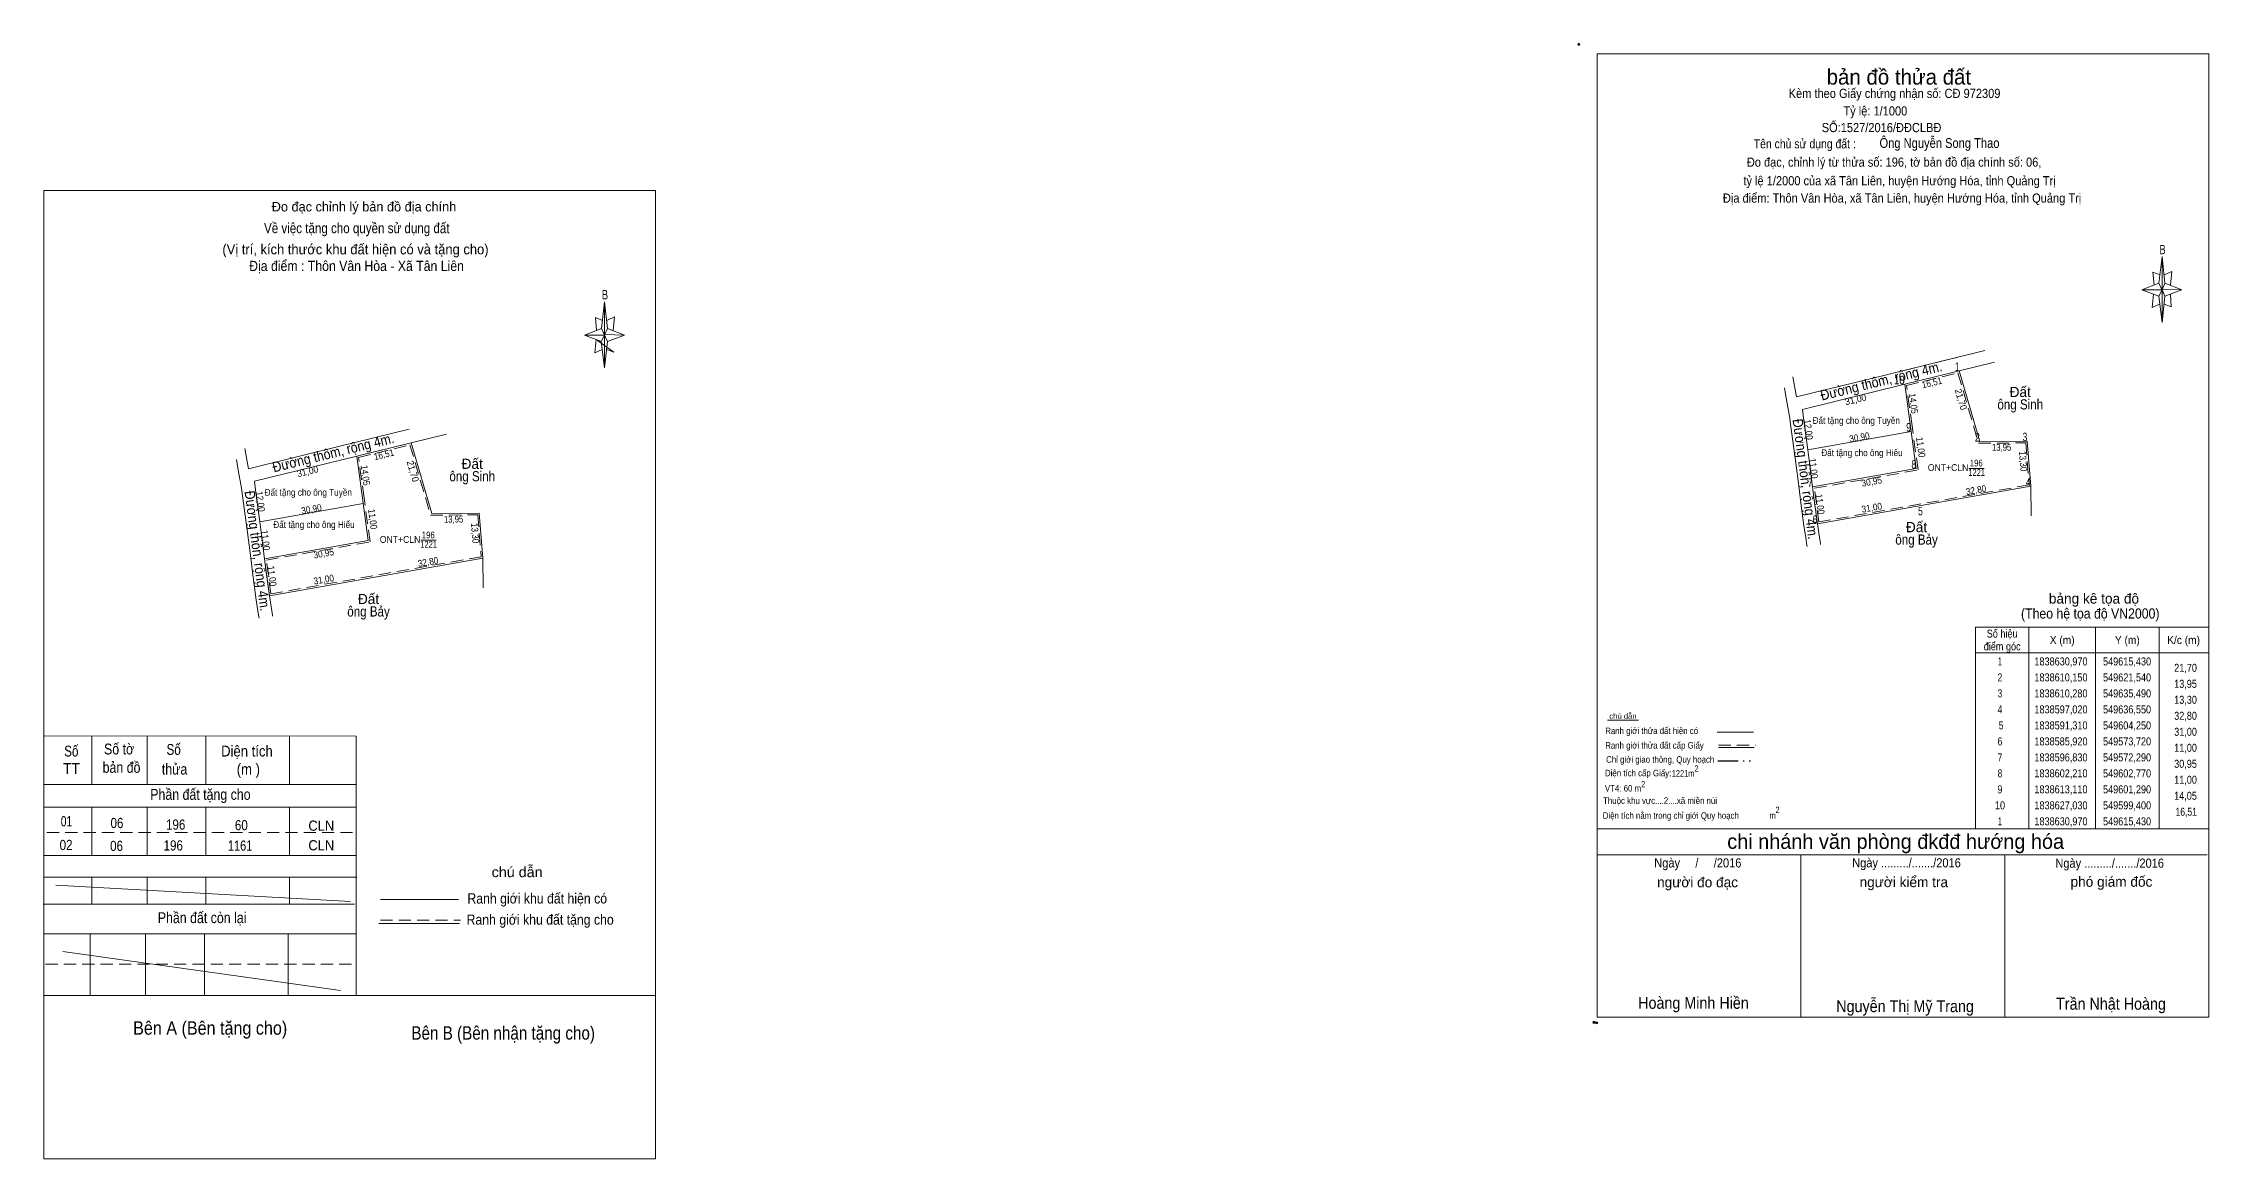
# Model space of a CAD drawing. Header units: metres. Extents: x 549052 to 550581, y 1838399 to 1838733.
# Drawn here: x 549052 to 549689, y 1838399 to 1838727 of the extents above; entities that cross this region are included whole.
import ezdxf
from ezdxf.enums import TextEntityAlignment as Align

# ---------------------------------------------------------------- set-up
doc = ezdxf.new("R2010")
doc.units = ezdxf.units.M
doc.header["$LTSCALE"] = 1.2
doc.header["$PDMODE"] = 32
doc.header["$PDSIZE"] = 0.6
for name, pattern in [('DASH_DOUBLE_DOT', [9.2, 5, -1.2, 0.3, -1.2, 0.3, -1.2]), ('DOTTED', [1.5, 0.3, -1.2]), ('MEDIUM_DASHED', [4.5, 3, -1.5])]:
    doc.linetypes.add(name, pattern=pattern)
for name, color, linetype, lineweight in [('1', 7, 'DOTTED', 13), ('10', 7, 'Continuous', 13), ('12', 7, 'Continuous', 13), ('15', 7, 'Continuous', 13), ('17', 7, 'Continuous', 13), ('23', 7, 'Continuous', 13), ('28', 7, 'Continuous', 13), ('63', 7, 'Continuous', 13)]:
    doc.layers.add(name, color=color, linetype=linetype, lineweight=lineweight)
doc.layers.add('20', color=7, linetype='Continuous')

msp = doc.modelspace()

# ---------------------------------------------------------------- linework, layer by layer
at = {"layer": '1', "linetype": 'Continuous'}
msp.add_line((549601.29, 1838613.11), (549602.77, 1838602.21), dxfattribs=at)
at = {"layer": '1', "linetype": 'MEDIUM_DASHED'}
for points in [[(549615.08, 1838630.37), (549621.17, 1838609.65), (549635.03, 1838609.78), (549636.02, 1838597.43), (549604.16, 1838591.8), (549574.15, 1838586.5), (549572.85, 1838596.42), (549603.33, 1838601.8), (549601.58, 1838614.75), (549599.96, 1838626.65)], [(549159.48, 1838609.21), (549165.57, 1838588.49), (549179.43, 1838588.62), (549180.42, 1838576.27), (549148.56, 1838570.64), (549118.55, 1838565.34), (549117.25, 1838575.26), (549147.73, 1838580.64), (549145.98, 1838593.59), (549144.36, 1838605.49)]]:
    msp.add_lwpolyline(points, close=True, dxfattribs=at)
at = {"layer": '1', "linetype": 'Continuous'}
msp.add_lwpolyline([(549159.83, 1838609.81), (549165.94, 1838588.99), (549179.89, 1838589.12), (549180.95, 1838575.86), (549148.65, 1838570.15), (549118.12, 1838564.76), (549116.69, 1838575.67), (549147.17, 1838581.05), (549145.48, 1838593.52), (549143.8, 1838605.87)], close=True, dxfattribs=at)
at = {"layer": '10'}
for p, q in [((549615.43, 1838630.97), (549621.54, 1838610.15)), ((549159.83, 1838609.81), (549165.94, 1838588.99)), ((549635.49, 1838610.28), (549636.55, 1838597.02)), ((549636.6, 1838588.31), (549636.55, 1838597.02)), ((549179.89, 1838589.12), (549180.95, 1838575.86)), ((549181, 1838567.15), (549180.95, 1838575.86))]:
    msp.add_line(p, q, dxfattribs=at)
at = {"layer": '12'}
msp.add_line((549051.73, 1838399.02), (549231.73, 1838399.02), dxfattribs=at)
at = {"layer": '15'}
for p, q in [((549593.62, 1838629.73), (549623.03, 1838636.96)), ((549567.6, 1838623.33), (549593.62, 1838629.73)), ((549593.62, 1838629.73), (549611.83, 1838634.21)), ((549608.29, 1838629.22), (549615.43, 1838630.97)), ((549611.83, 1838634.21), (549614.8, 1838634.94)), ((549615.43, 1838630.97), (549625.85, 1838633.53)), ((549563.98, 1838626), (549564.44, 1838623.51)), ((549569.3, 1838619.63), (549599.4, 1838627.03)), ((549599.4, 1838627.03), (549608.29, 1838629.22)), ((549599.4, 1838627.03), (549601.29, 1838613.11)), ((549565.71, 1838616.25), (549565.53, 1838617.6)), ((549138.02, 1838608.57), (549159.2, 1838613.78)), ((549159.83, 1838609.81), (549170.25, 1838612.37)), ((549565.74, 1838616.01), (549565.71, 1838616.25)), ((549601.29, 1838613.11), (549570.86, 1838607.74)), ((549112, 1838602.17), (549138.02, 1838608.57)), ((549113.7, 1838598.47), (549143.8, 1838605.87)), ((549143.8, 1838605.87), (549152.69, 1838608.06)), ((549152.69, 1838608.06), (549159.83, 1838609.81)), ((549602.45, 1838604.6), (549602.77, 1838602.21)), ((549635.49, 1838610.28), (549621.54, 1838610.15)), ((549602.77, 1838602.21), (549572.29, 1838596.83)), ((549618.26, 1838602.26), (549622.82, 1838602.26)), ((549110.11, 1838595.09), (549109.93, 1838596.44)), ((549110.14, 1838594.85), (549110.11, 1838595.09)), ((549145.69, 1838591.95), (549115.26, 1838586.58)), ((549179.89, 1838589.12), (549165.94, 1838588.99)), ((549147.17, 1838581.05), (549116.69, 1838575.67)), ((549146.85, 1838583.44), (549147.17, 1838581.05)), ((549162.66, 1838581.1), (549167.22, 1838581.1)), ((549055.22, 1838479.59), (549141.97, 1838474.78)), ((549057.3, 1838460.05), (549139.01, 1838448.5))]:
    msp.add_line(p, q, dxfattribs=at)
for points in [[(549564.44, 1838623.51), (549565.43, 1838618.14), (549565.53, 1838617.6)], [(549108.38, 1838604.84), (549108.84, 1838602.35), (549109.93, 1838596.44)], [(549636.55, 1838597.02), (549604.25, 1838591.31), (549573.72, 1838585.92)], [(549180.95, 1838575.86), (549148.65, 1838570.15), (549118.12, 1838564.76)]]:
    msp.add_lwpolyline(points, dxfattribs=at)
at = {"layer": '17'}
for p, q in [((549051.73, 1838399.02), (549051.73, 1838684.12)), ((549215.85, 1838643.46), (549216.77, 1838651.26)), ((549216.17, 1838645.86), (549214.05, 1838646.66)), ((549217.65, 1838643.46), (549222.65, 1838641.46)), ((549215.85, 1838639.66), (549210.85, 1838641.46)), ((549213.85, 1838636.26), (549216.05, 1838637.26)), ((549214.69, 1838639.9), (549219.45, 1838636.46)), ((549217.65, 1838639.66), (549216.77, 1838631.86)), ((549219.45, 1838636.46), (549217.37, 1838637.26)), ((549143.61, 1838523.44), (549051.89, 1838523.5)), ((549065.81, 1838523.44), (549065.81, 1838509.16)), ((549082.09, 1838523.44), (549082.09, 1838509.16)), ((549099.41, 1838523.44), (549099.41, 1838509.16)), ((549124.01, 1838523.44), (549124.01, 1838509.16)), ((549143.61, 1838523.44), (549143.61, 1838447.12)), ((549051.73, 1838509.16), (549143.61, 1838509.16)), ((549051.73, 1838502.48), (549143.61, 1838502.48)), ((549065.81, 1838502.48), (549065.81, 1838488.32)), ((549082.09, 1838502.48), (549082.09, 1838488.32)), ((549099.41, 1838502.48), (549099.41, 1838488.32)), ((549124.01, 1838502.48), (549124.01, 1838488.32)), ((549051.89, 1838488.32), (549143.49, 1838488.32)), ((549051.73, 1838481.96), (549143.81, 1838481.96)), ((549065.81, 1838481.96), (549065.81, 1838473.98)), ((549082.09, 1838481.96), (549082.09, 1838473.98)), ((549099.41, 1838481.96), (549099.41, 1838473.98)), ((549124.01, 1838481.96), (549124.01, 1838473.98)), ((549051.57, 1838473.98), (549143.17, 1838473.98)), ((549150.81, 1838475.32), (549173.81, 1838475.32)), ((549051.73, 1838465.22), (549143.61, 1838465.22)), ((549065.41, 1838465.22), (549065.41, 1838447.12)), ((549081.69, 1838465.22), (549081.69, 1838447.12)), ((549099.01, 1838465.22), (549099.01, 1838447.12)), ((549123.61, 1838465.22), (549123.61, 1838447.12)), ((549150.29, 1838468.24), (549174.09, 1838468.24)), ((549051.73, 1838447.12), (549231.73, 1838447.12))]:
    msp.add_line(p, q, dxfattribs=at)
at = {"layer": '17', "linetype": 'MEDIUM_DASHED'}
for p, q in [((549052.61, 1838495.04), (549143.73, 1838495.04)), ((549150.77, 1838469.24), (549174.37, 1838469.24)), ((549052.25, 1838456.26), (549143.61, 1838456.26))]:
    msp.add_line(p, q, dxfattribs=at)
at = {"layer": '17'}
for points in [[(549051.73, 1838684.12), (549231.73, 1838684.12), (549231.73, 1838399.02)], [(549216.77, 1838641.46), (549215.85, 1838643.46), (549210.85, 1838641.46)], [(549217.45, 1838645.86), (549219.65, 1838646.86), (549219.25, 1838642.86)], [(549216.77, 1838641.46), (549217.65, 1838639.66), (549222.65, 1838641.46)]]:
    msp.add_lwpolyline(points, dxfattribs=at)
for points in [[(549216.77, 1838651.26), (549217.65, 1838643.46), (549216.77, 1838641.46)], [(549216.77, 1838641.46), (549210.85, 1838641.46), (549215.85, 1838643.46), (549217.65, 1838639.66), (549222.65, 1838641.46), (549216.77, 1838641.66)], [(549216.77, 1838641.46), (549216.77, 1838631.86), (549215.77, 1838639.66)]]:
    msp.add_lwpolyline(points, close=True, dxfattribs=at)
at = {"layer": '23'}
for p, q in [((549567.6, 1838623.33), (549566.49, 1838629.27)), ((549565.74, 1838616.01), (549567.23, 1838604.6)), ((549112, 1838602.17), (549110.89, 1838608.11)), ((549567.23, 1838604.6), (549568.32, 1838596.31)), ((549570.86, 1838607.74), (549571.27, 1838604.6)), ((549571.27, 1838604.6), (549572.29, 1838596.83)), ((549110.14, 1838594.85), (549111.63, 1838583.44)), ((549568.32, 1838596.31), (549568.76, 1838592.92)), ((549568.76, 1838592.92), (549569.75, 1838585.4)), ((549572.29, 1838596.83), (549572.8, 1838592.92)), ((549572.8, 1838592.92), (549573.72, 1838585.92)), ((549115.26, 1838586.58), (549115.67, 1838583.44)), ((549111.63, 1838583.44), (549112.72, 1838575.15)), ((549115.67, 1838583.44), (549116.69, 1838575.67)), ((549570.67, 1838579.3), (549570.54, 1838580.18)), ((549574.63, 1838579.9), (549574.59, 1838580.18)), ((549112.72, 1838575.15), (549113.16, 1838571.76)), ((549116.69, 1838575.67), (549117.2, 1838571.76)), ((549113.16, 1838571.76), (549114.15, 1838564.24)), ((549117.2, 1838571.76), (549118.12, 1838564.76))]:
    msp.add_line(p, q, dxfattribs=at)
for points in [[(549569.3, 1838619.63), (549569.74, 1838616.25), (549570.86, 1838607.74)], [(549113.7, 1838598.47), (549114.14, 1838595.09), (549115.26, 1838586.58)], [(549570.54, 1838580.18), (549570.37, 1838581.3), (549569.76, 1838585.32)], [(549574.59, 1838580.18), (549574.42, 1838581.3), (549573.72, 1838585.92)], [(549115.07, 1838558.14), (549114.94, 1838559.02), (549114.16, 1838564.16)], [(549119.03, 1838558.74), (549118.99, 1838559.02), (549118.12, 1838564.76)]]:
    msp.add_lwpolyline(points, dxfattribs=at)
at = {"layer": '28'}
for p, q in [((549674.19, 1838656.81), (549675.19, 1838664.61)), ((549675.99, 1838656.81), (549680.99, 1838654.81)), ((549674.19, 1838653.01), (549669.19, 1838654.81)), ((549675.99, 1838653.01), (549675.19, 1838645.21)), ((549677.79, 1838649.81), (549675.79, 1838650.61)), ((549677.59, 1838653.61), (549677.79, 1838649.81)), ((549511.89, 1838528.15), (549521.09, 1838528.15)), ((549544.19, 1838524.61), (549554.95, 1838524.61)), ((549544.59, 1838520.13), (549555.11, 1838520.13)), ((549508.87, 1838496.13), (549688.87, 1838496.13)), ((549508.87, 1838488.53), (549688.47, 1838488.53)), ((549508.87, 1838488.53), (549688.47, 1838488.53)), ((549508.87, 1838488.53), (549688.47, 1838488.53)), ((549568.87, 1838440.73), (549568.87, 1838488.53)), ((549628.87, 1838440.73), (549628.87, 1838488.53))]:
    msp.add_line(p, q, dxfattribs=at)
at = {"layer": '28', "linetype": 'DASH_DOUBLE_DOT', "lineweight": 25}
msp.add_line((549544.39, 1838516.19), (549554.87, 1838516.19), dxfattribs=at)
at = {"layer": '28', "linetype": 'MEDIUM_DASHED'}
msp.add_line((549544.59, 1838520.77), (549555.47, 1838520.77), dxfattribs=at)
at = {"layer": '28'}
for points in [[(549508.87, 1838724.33), (549688.87, 1838724.33), (549688.87, 1838440.73), (549508.87, 1838440.73)], [(549675.19, 1838664.61), (549675.99, 1838656.81), (549675.19, 1838654.81)], [(549675.19, 1838654.81), (549669.19, 1838654.81), (549674.19, 1838656.81), (549675.99, 1838653.01), (549680.99, 1838654.81), (549675.19, 1838655.01)], [(549675.19, 1838654.81), (549675.19, 1838645.21), (549674.19, 1838653.01)]]:
    msp.add_lwpolyline(points, close=True, dxfattribs=at)
for points in [[(549675.19, 1838654.81), (549674.19, 1838656.81), (549669.19, 1838654.81)], [(549674.59, 1838659.21), (549672.39, 1838660.01), (549672.79, 1838656.21)], [(549675.79, 1838659.21), (549677.99, 1838660.21), (549677.59, 1838656.21)], [(549672.59, 1838653.61), (549672.19, 1838649.61), (549674.39, 1838650.61)], [(549675.19, 1838654.81), (549675.99, 1838653.01), (549680.99, 1838654.81)], [(549688.87, 1838440.73), (549508.87, 1838440.73), (549508.87, 1838488.53)]]:
    msp.add_lwpolyline(points, dxfattribs=at)
for p in [(549503.47, 1838727.13), (549507.95, 1838439.17), (549508.75, 1838439.05)]:
    msp.add_point(p, dxfattribs=at)
at = {"layer": '63'}
for p, q in [((549214.05, 1838646.66), (549214.37, 1838642.86)), ((549214.25, 1838640.26), (549213.85, 1838636.26)), ((549635.94, 1838555.51), (549635.94, 1838496.18)), ((549655.58, 1838555.51), (549655.58, 1838496.18)), ((549674.28, 1838555.51), (549674.28, 1838496.18)), ((549620.24, 1838547.97), (549688.87, 1838547.97))]:
    msp.add_line(p, q, dxfattribs=at)
msp.add_lwpolyline([(549620.24, 1838555.51), (549688.87, 1838555.51), (549688.87, 1838496.18), (549620.24, 1838496.18)], close=True, dxfattribs=at)

# ---------------------------------------------------------------- texts
at = {"layer": '1'}
for s, width, p in [('Đất tặng cho ông Tuyền', 0.9, (549585.15, 1838615.38)), ('Đất tặng cho ông Hiếu', 0.9, (549586.835, 1838605.88)), ('196', 0.85, (549620.46, 1838602.83)), ('ONT+CLN', 0.95, (549612.17, 1838601.51)), ('1221', 0.8, (549620.58, 1838600.07)), ('Đất tặng cho ông Tuyền', 0.9, (549129.55, 1838594.22)), ('Đất tặng cho ông Hiếu', 0.9, (549131.235, 1838584.72)), ('ONT+CLN', 0.95, (549156.57, 1838580.35)), ('1221', 0.8, (549164.98, 1838578.91)), ('196', 0.85, (549164.86, 1838581.67))]:
    msp.add_text(s, height=2, dxfattribs=dict(at, width=width)).set_placement(p, align=Align.CENTER)
at = {"layer": '15', "width": 0.9}
for s, rotation, p in [('Đường thôm, rộng 4m.', 13.818, (549592.842, 1838626.612)), ('Đường thôm, rộng 4m.', 13.818, (549137.242, 1838605.452)), ('Đường thôn, rộng 4m.', 277.49, (549568.706, 1838598.961)), ('Đường thôn, rộng 4m.', 277.49, (549113.106, 1838577.801))]:
    msp.add_text(s, height=3, rotation=rotation, dxfattribs=at).set_placement(p, align=Align.CENTER)
at = {"layer": '15'}
for p in [(549633.405, 1838623.28), (549177.805, 1838602.12), (549602.885, 1838583.48), (549147.285, 1838562.32)]:
    msp.add_text('Đất', height=3, dxfattribs=at).set_placement(p, align=Align.CENTER)
at = {"layer": '15', "width": 0.85}
for s, p in [('ông Sinh', (549633.41, 1838619.62)), ('ông Sinh', (549177.81, 1838598.46)), ('ông Bảy', (549602.89, 1838579.82)), ('ông Bảy', (549147.29, 1838558.66))]:
    msp.add_text(s, height=3, dxfattribs=at).set_placement(p, align=Align.CENTER)
at = {"layer": '17'}
msp.add_text('Đo đạc chỉnh lý bản đồ địa chính', height=2.8, dxfattribs=at).set_placement((549145.955, 1838677.92), align=Align.CENTER)
for s, height, width, p in [('Về việc tặng cho quyền sử dụng đất', 3, 0.85, (549143.83, 1838671.52)), ('B', 2.756, 0.75, (549216.87, 1838652.06)), ('Số tờ', 3.2, 0.85, (549073.875, 1838518.04)), ('TT', 3.2, 0.95, (549059.875, 1838512.32)), ('Số', 3.2, 0.8, (549059.815, 1838517.44)), ('bản đồ', 3.2, 0.85, (549074.595, 1838512.64)), ('thửa', 3.2, 0.85, (549090.195, 1838512.12)), ('(m )', 3.2, 0.9, (549111.92, 1838512.12)), ('Phần đất tặng cho', 3.2, 0.85, (549097.81, 1838504.68)), ('01', 3, 0.75, (549058.39, 1838496.88)), ('06', 3, 0.85, (549073.25, 1838496.36)), ('196', 3, 0.85, (549090.53, 1838495.9)), ('60', 3, 0.85, (549109.85, 1838495.72)), ('CLN', 3, 0.95, (549133.39, 1838495.58)), ('02', 3, 0.85, (549058.27, 1838489.9)), ('06', 3, 0.85, (549073.13, 1838489.62)), ('196', 3, 0.85, (549089.81, 1838489.76)), ('1161', 3, 0.8, (549109.495, 1838489.71)), ('CLN', 3, 0.95, (549133.39, 1838489.8)), ('chú dẫn', 3, 1.05, (549191.025, 1838481.92)), ('Ranh giới khu đất hiện có ', 3, 0.9, (549197.44, 1838474.16)), ('Phần đất còn lại', 3.2, 0.85, (549098.31, 1838468.38)), ('Ranh giới khu đất tặng cho', 3, 0.9, (549197.795, 1838467.92)), ('Bên A (Bên tặng cho)', 3.94, 0.9, (549100.685, 1838435.54)), ('Bên B (Bên nhận tặng cho)', 3.94, 0.85, (549186.915, 1838434.08))]:
    msp.add_text(s, height=height, dxfattribs=dict(at, width=width)).set_placement(p, align=Align.CENTER)
at = {"layer": '17', "width": 0.95}
msp.add_text('(Vị trí, kích thước khu đất hiện có và tặng cho)', height=3, dxfattribs=at).set_placement((549104.27, 1838665.28))
at = {"layer": '20', "width": 0.9}
msp.add_text('Địa điểm : Thôn Vân Hòa - Xã Tân Liên', height=3, dxfattribs=at).set_placement((549143.765, 1838660.38), align=Align.CENTER)
at = {"layer": '28'}
for s, height, p in [('bản đồ thửa đất', 4.5, (549597.69, 1838715.27)), ('bảng kê tọa độ', 3, (549655.1, 1838562.45)), ('chi nhánh văn phòng đkđđ hướng hóa', 4.374, (549596.74, 1838490.25)), ('người đo đạc', 3, (549538.435, 1838478.93)), ('người kiểm tra', 3, (549599.145, 1838478.97)), ('phó giám đốc', 3, (549660.25, 1838479.09))]:
    msp.add_text(s, height=height, dxfattribs=at).set_placement(p, align=Align.CENTER)
for s, height, width, p in [('Kèm theo Giấy chứng nhận số: CĐ 972309', 2.7, 0.9, (549596.41, 1838711.33)), ('Tỷ lệ: 1/1000', 2.7, 0.9, (549590.76, 1838706.17)), ('SỐ:1527/2016/ĐĐCLBĐ', 2.7, 0.9, (549592.59, 1838701.27)), ('Đo đạc, chỉnh lý từ thửa số: 196, tờ bản đồ địa chính số: 06,', 2.7, 0.9, (549596.29, 1838691.09)), ('Tên chủ sử dụng đất :', 2.7, 0.85, (549569.99, 1838696.49)), (' tỷ lệ 1/2000 của xã Tân Liên, huyện Hướng Hóa, tỉnh Quảng Trị', 2.7, 0.9, (549597.435, 1838685.61)), ('Địa điểm: Thôn Vân Hòa, xã Tân Liên, huyện Hướng Hóa, tỉnh Quảng Trị', 2.7, 0.9, (549598.63, 1838680.51)), ('B', 2.755, 0.75, (549675.29, 1838665.33)), ('(Theo hệ tọa độ VN2000)', 3, 0.9, (549654.01, 1838558.05)), ('chú dẫn', 1.6, 1.05, (549516.485, 1838528.55)), ('Ranh giới thửa đất cấp Giấy', 1.92, 0.9, (549525.76, 1838519.77)), ('Ranh giới thửa đất hiện có ', 1.92, 0.9, (549525.25, 1838524.05)), ('Chỉ giới giao thông, Quy hoạch', 1.92, 0.9, (549527.445, 1838515.61)), (' VT4: 60 m ', 1.92, 0.9, (549516.5, 1838507.13)), ('Diện tích cấp Giấy: ', 1.92, 0.9, (549521.265, 1838511.61)), ('2', 1.92, 0.8, (549522.445, 1838508.32)), ('1221m ', 1.92, 0.85, (549534.49, 1838511.51)), ('2', 1.92, 0.8, (549538.135, 1838512.93)), ('2', 1.92, 0.8, (549538.135, 1838512.93)), ('Thuộc khu vực....2....xã miền núi', 1.92, 0.9, (549527.405, 1838503.49)), ('2', 1.92, 0.8, (549561.995, 1838500.77)), ('Diện tích nằm trong chỉ giới Quy hoạch              m', 1.92, 0.9, (549536.02, 1838499.09)), ('Ngày     /     /2016', 2.7, 0.9, (549538.515, 1838484.77)), ('Ngày ........./......./2016', 2.7, 0.9, (549599.93, 1838484.79)), ('Ngày ........./......./2016', 2.7, 0.9, (549659.73, 1838484.69)), ('Hoàng Minh Hiền', 3.5, 0.9, (549537.235, 1838443.16)), ('Nguyễn Thị Mỹ Trang', 3.5, 0.9, (549599.505, 1838442.18)), ('Trần Nhật Hoàng', 3.5, 0.9, (549660.115, 1838442.89))]:
    msp.add_text(s, height=height, dxfattribs=dict(at, width=width)).set_placement(p, align=Align.CENTER)
at = {"layer": '28', "width": 0.85}
msp.add_text('Ông Nguyễn Song Thao', height=2.88, dxfattribs=at).set_placement((549591.99, 1838696.63))
at = {"layer": '63'}
for s, height, width, p in [('1', 2.5, 0.65, (549615.43, 1838630.97)), ('10', 2.5, 0.85, (549599.4, 1838627.03)), ('9', 2.5, 0.8, (549601.29, 1838613.11)), ('2', 2.5, 0.8, (549621.54, 1838610.15)), ('3', 2.5, 0.75, (549635.49, 1838610.28)), ('8', 2.5, 0.75, (549602.77, 1838602.21)), ('7', 2.5, 0.75, (549572.29, 1838596.83)), ('4', 2.5, 0.8, (549636.55, 1838597.02)), ('6', 2.5, 0.8, (549573.72, 1838585.92)), ('5', 2.5, 0.75, (549604.72, 1838588.45)), ('21,70', 2.355, 0.85, (549685.41, 1838542.37)), ('13,95', 2.355, 0.85, (549685.4, 1838537.67)), ('13,30', 2.355, 0.85, (549685.41, 1838532.96)), ('32,80', 2.355, 0.85, (549685.41, 1838528.25)), ('31,00', 2.355, 0.85, (549685.41, 1838523.54)), ('30,95', 2.355, 0.85, (549685.4, 1838514.12)), ('11,00', 2.355, 0.85, (549685.41, 1838518.83)), ('11,00', 2.355, 0.85, (549685.41, 1838509.42)), ('14,05', 2.355, 0.85, (549685.4, 1838504.71)), ('16,51', 2.355, 0.8, (549685.41, 1838500))]:
    msp.add_text(s, height=height, dxfattribs=dict(at, width=width)).set_placement(p, align=Align.RIGHT)
for s, rotation, width, p in [('31,00', 13.812, 0.95, (549585.191, 1838621.583)), ('14,05', 277.732, 0.9, (549600.974, 1838621.255)), ('16,51', 13.809, 0.9, (549607.641, 1838626.535)), ('21,70', 286.355, 0.95, (549614.98, 1838622.312)), ('12,00', 277.475, 0.9, (549570.095, 1838613.55)), ('30,90', 10.008, 0.9, (549586.256, 1838610.456)), ('11,00', 277.732, 0.9, (549603.129, 1838608.365)), ('16,51', 13.809, 0.9, (549152.041, 1838605.375)), ('21,70', 286.355, 0.95, (549159.38, 1838601.152)), ('11,00', 277.467, 0.9, (549571.585, 1838602.15)), ('13,95', 0.534, 0.85, (549627.931, 1838607.467)), ('13,30', 274.57, 0.9, (549633.268, 1838604.295)), ('31,00', 13.812, 0.95, (549129.591, 1838600.423)), ('14,05', 277.732, 0.9, (549145.374, 1838600.095)), ('30,95', 10.01, 0.9, (549589.866, 1838597.399)), ('12,00', 277.475, 0.9, (549114.496, 1838592.385)), ('30,90', 10.008, 0.9, (549130.656, 1838589.296)), ('11,00', 277.467, 0.9, (549573.495, 1838591.61)), ('31,00', 10.012, 0.9, (549589.886, 1838589.736)), ('32,80', 10.025, 0.9, (549620.586, 1838594.917)), ('11,00', 277.732, 0.9, (549147.529, 1838587.205)), ('13,95', 0.534, 0.85, (549172.331, 1838586.307)), ('13,30', 274.57, 0.9, (549177.668, 1838583.135)), ('11,00', 277.467, 0.9, (549115.985, 1838580.99)), ('30,95', 10.01, 0.9, (549134.266, 1838576.239)), ('11,00', 277.467, 0.9, (549117.895, 1838570.45)), ('32,80', 10.025, 0.9, (549164.986, 1838573.757)), ('31,00', 10.012, 0.9, (549134.286, 1838568.576))]:
    msp.add_text(s, height=2, rotation=rotation, dxfattribs=dict(at, width=width)).set_placement(p, align=Align.CENTER)
for s, height, width, p in [('Số hiệu', 2.355, 0.85, (549628.09, 1838552.45)), ('điểm góc', 2.355, 0.85, (549628.09, 1838548.69)), ('X (m)', 2.355, 0.95, (549645.76, 1838550.57)), ('Y (m)', 2.355, 0.95, (549664.93, 1838550.57)), ('K/c (m)', 2.355, 0.95, (549681.485, 1838550.57)), ('2', 2.355, 0.8, (549627.43, 1838539.55)), ('1', 2.355, 0.65, (549627.425, 1838544.25)), ('1838630,970', 2.355, 0.85, (549645.39, 1838544.25)), ('1838610,150', 2.355, 0.85, (549645.39, 1838539.55)), ('549615,430', 2.355, 0.85, (549664.845, 1838544.25)), ('549621,540', 2.355, 0.85, (549664.845, 1838539.55)), ('3', 2.355, 0.75, (549627.435, 1838534.84)), ('1838610,280', 2.355, 0.85, (549645.39, 1838534.84)), ('549635,490', 2.355, 0.85, (549664.845, 1838534.84)), ('4', 2.355, 0.8, (549627.43, 1838530.13)), (' 5', 2.355, 0.8, (549627.435, 1838525.42)), ('1838597,020', 2.355, 0.85, (549645.39, 1838530.13)), ('1838591,310', 2.355, 0.85, (549645.39, 1838525.42)), ('549636,550', 2.355, 0.85, (549664.845, 1838530.13)), ('549604,250', 2.355, 0.85, (549664.845, 1838525.42)), ('Số', 3.2, 0.8, (549089.935, 1838517.92)), ('6', 2.355, 0.8, (549627.43, 1838520.71)), ('1838585,920', 2.355, 0.85, (549645.39, 1838520.71)), ('549573,720', 2.355, 0.85, (549664.845, 1838520.71)), ('Diện tích', 3.2, 0.9, (549111.5, 1838517.44)), ('7', 2.355, 0.75, (549627.44, 1838516)), ('1838596,830', 2.355, 0.85, (549645.39, 1838516)), ('549572,290', 2.355, 0.85, (549664.845, 1838516)), ('9', 2.355, 0.8, (549627.425, 1838506.59)), ('8', 2.355, 0.75, (549627.44, 1838511.3)), ('1838602,210', 2.355, 0.85, (549645.39, 1838511.3)), ('1838613,110', 2.355, 0.85, (549645.39, 1838506.59)), ('549602,770', 2.355, 0.85, (549664.845, 1838511.3)), ('549601,290', 2.355, 0.85, (549664.845, 1838506.59)), ('10', 2.355, 0.85, (549627.45, 1838501.88)), ('1838627,030', 2.355, 0.85, (549645.39, 1838501.88)), ('549599,400', 2.355, 0.85, (549664.845, 1838501.88)), ('1', 2.355, 0.65, (549627.425, 1838497.17)), ('1838630,970', 2.355, 0.85, (549645.39, 1838497.17)), ('549615,430', 2.355, 0.85, (549664.845, 1838497.17))]:
    msp.add_text(s, height=height, dxfattribs=dict(at, width=width)).set_placement(p, align=Align.CENTER)

doc.saveas('drawing.dxf')
